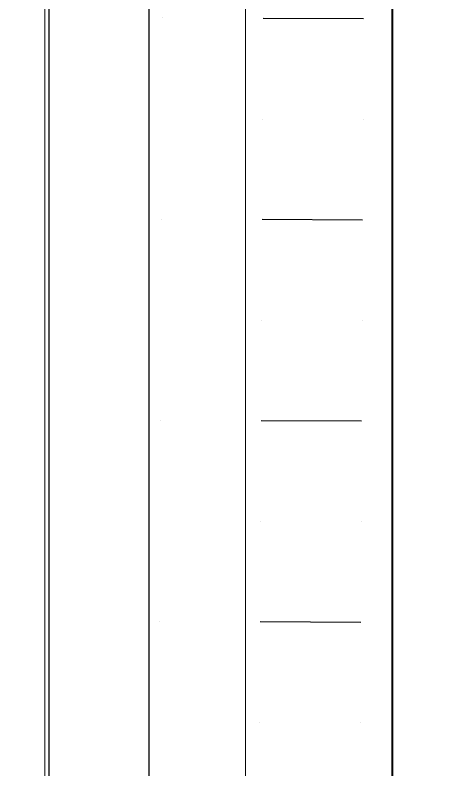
# Model space of a CAD drawing. Header units: millimetres. Extents: x 898 to 1196, y 229 to 443.
# Drawn here: x 1159.7061 to 1159.8129, y 410.1866 to 410.3747 of the extents above; entities that cross this region are included whole.
import ezdxf

# ---------------------------------------------------------------- set-up
doc = ezdxf.new("R2010")
doc.units = ezdxf.units.MM
doc.layers.get('0').update_dxf_attribs({"color": 41})
doc.layers.add('CHAUFFAGE PAR LE SOL', color=6, linetype='Continuous')
doc.layers.add('collecteur', color=7, linetype='Continuous')
doc.layers.add('p menuiserie', color=5, linetype='Continuous', lineweight=20)
doc.layers.add('p mur', color=7, linetype='Continuous', lineweight=40)

# ---------------------------------------------------------------- blocks, each defined once
blk = doc.blocks.new('col 100')
at = {"layer": 'CHAUFFAGE PAR LE SOL'}
blk.add_line((0.10321, 0.48297), (0.10321, -0.51675), dxfattribs=at)
blk.add_lwpolyline([(0.07821, 0.48297), (0.07821, -0.51675)], dxfattribs=at)
at = {"layer": 'collecteur', "color": 6}
for p, q in [((0.02566, 0.12519), (0.02566, 0.12519)), ((0.05073, 0.12507), (0.05073, 0.12507)), ((0.02554, 0.10012), (0.05061, 0.1)), ((0.07567, 0.09988), (0.07567, 0.09988)), ((0.02542, 0.07506), (0.02542, 0.07506)), ((0.05048, 0.07494), (0.05048, 0.07494)), ((0.0253, 0.05), (0.05036, 0.04988)), ((0.07543, 0.04976), (0.07543, 0.04976)), ((0.02518, 0.02494), (0.02518, 0.02494)), ((0.05024, 0.02482), (0.05024, 0.02482)), ((0.02506, -0.00012), (0.05012, -0.00024)), ((0.07518, -0.00036), (0.07518, -0.00036)), ((0.02494, -0.02518), (0.02494, -0.02518)), ((0.05, -0.0253), (0.05, -0.0253)), ((0.02482, -0.05024), (0.04988, -0.05036)), ((0.07494, -0.05048), (0.07494, -0.05048))]:
    blk.add_line(p, q, dxfattribs=at)
at = {"layer": 'collecteur', "color": 6, "extrusion": (0, 0, -1)}
blk.add_ellipse((0.05671, -0.02358), major_axis=(0.0031, 0.64476), ratio=0.264603, start_param=6.283185301670279, end_param=12.56637060884987, dxfattribs=at)

msp = doc.modelspace()

# ---------------------------------------------------------------- linework, layer by layer
at = {"layer": 'p menuiserie'}
for p, q in [((1159.71347, 410.5491), (1159.71347, 409.8491)), ((1159.76347, 410.5491), (1159.76347, 409.8491))]:
    msp.add_line(p, q, dxfattribs=at)
at = {"layer": 'p mur'}
msp.add_lwpolyline([(1159.8, 410.51555), (1159.8, 409.86555)], dxfattribs=at)

# ---------------------------------------------------------------- block references
at = {"rotation": 180}
msp.add_blockref('col 100', (1159.81772, 410.3235), dxfattribs=at)

doc.saveas('drawing.dxf')
